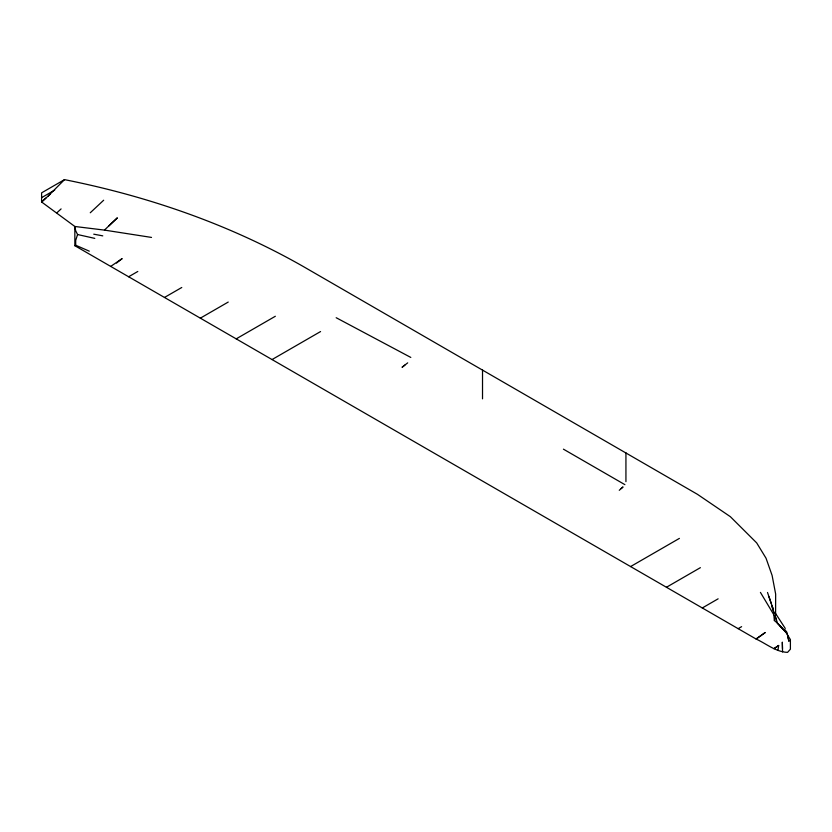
<?xml version="1.0" encoding="UTF-8"?>
<svg xmlns="http://www.w3.org/2000/svg" width="832" height="832" viewBox="0 0 832 832"><rect width="100%" height="100%" fill="white"/><g stroke="black" fill="none" stroke-linecap="round" stroke-linejoin="round"><path stroke-width="1.25" d="M774.426 620.266L785.772 632.112L790.4 639.59L790.4 649.21L787.55 652.371C775.778 651.955 766.386 643.729 756.08 639.018L74.849 245.71L74.849 226.481L41.6 201.989L41.6 192.847L64.501 179.629C147.919 196.238 229.237 224.276 303.243 266.49L697.434 494.312L730.371 516.693L756.683 542.901L766.033 558.21L772.096 575.401L775.653 594.048L775.59 614.786L774.363 620.714L773.895 615.399M777.93 650.426L778.669 645.466L774.01 648.638L778.669 645.466M151.507 237.422L104.437 230.1L74.849 226.481L75.691 230.797L77.563 234.53L75.691 240.417L75.691 245.232L74.849 245.71M48.162 196.04L64.501 179.629M104.437 230.1L117.354 217.828L108.742 226.002M90.262 212.774L103.667 200.221M56.93 212.763L61.09 208.915M50.346 194.054L41.6 201.989L45.968 198.016M621.14 488.613L623.022 486.938L619.268 490.298M116.532 263.047L122.158 258.596L110.708 266.406M404.872 365.071L402.064 367.297L407.69 362.856M41.6 197.662L54.714 190.091M128.638 276.765L137.8 271.471M164.486 297.461L181.771 287.487M200.346 318.157L228.238 302.058M236.194 338.863L275.34 316.264M272.054 359.559L320.57 331.552M630.594 566.561L679.401 538.387M666.442 587.267L700.388 567.663M702.302 607.963L718.12 598.822M738.15 628.659L741.614 626.662M93.746 234.177L102.773 235.862M94.786 238.378L77.563 234.53M75.691 245.232L89.305 251.17M336.18 317.72L410.81 357.438M563.43 449.166L624.894 484.65M780.312 626.205L785.772 632.112L777.587 623.251L775.622 617.49M784.701 629.429L786.916 632.289L788.965 641.326L787.519 635.846M785.252 628.441L775.029 612.622M773.947 614.942L760.427 592.394M771.93 605.457L773.406 609.773L768.986 596.804M767.51 592.478L771.441 604.011M773.167 610.282L774.27 613.517M774.842 615.181L776.11 618.925M771.701 605.956L773.666 611.718M782.486 648.648L782.33 642.148L782.558 651.903M625.934 452.795L625.934 481.645M482.518 369.99L482.518 398.84M760.874 635.648L756.08 639.018L765.242 632.518L760.874 635.648"/></g></svg>
